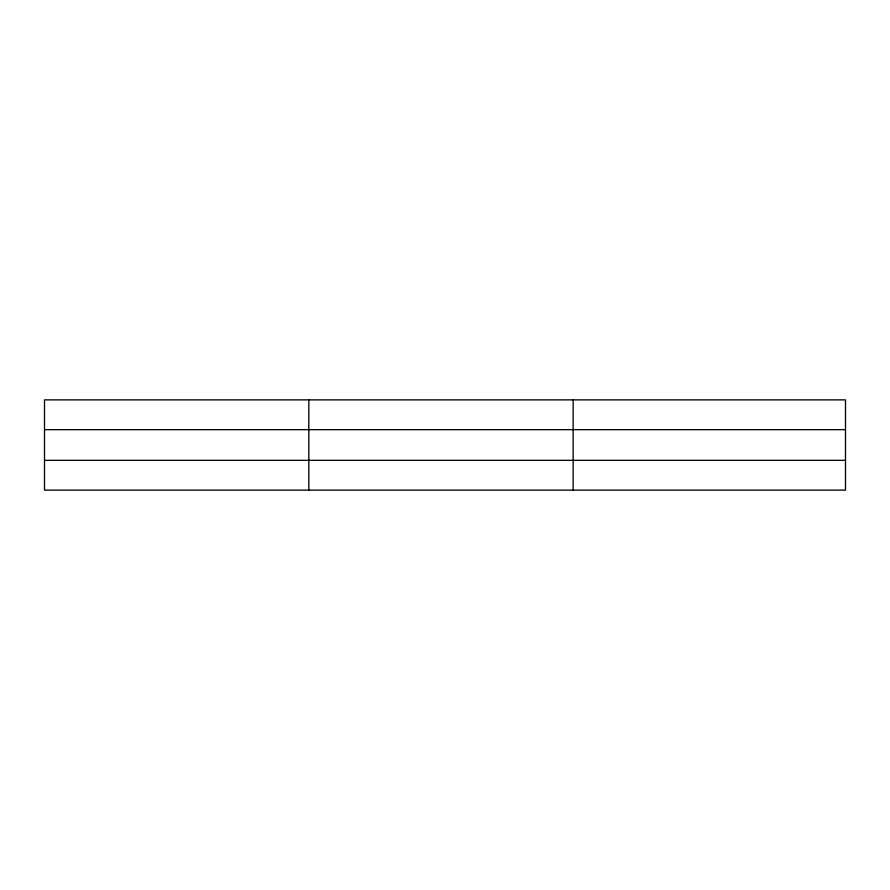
<?xml version="1.0" encoding="UTF-8"?>
<svg xmlns="http://www.w3.org/2000/svg" width="890" height="890" viewBox="0 0 890 890"><rect width="100%" height="100%" fill="white"/><g stroke="black" fill="none" stroke-linecap="round" stroke-linejoin="round"><path stroke-width="1.33" d="M308.83 399.877L308.83 490.123M573.16 399.877L573.16 490.123M44.5 429.659L845.5 429.659M44.5 460.341L845.5 460.341M845.5 475.238L845.5 490.123L44.5 490.123L44.5 399.877L845.5 399.877L845.5 475.238"/></g></svg>
